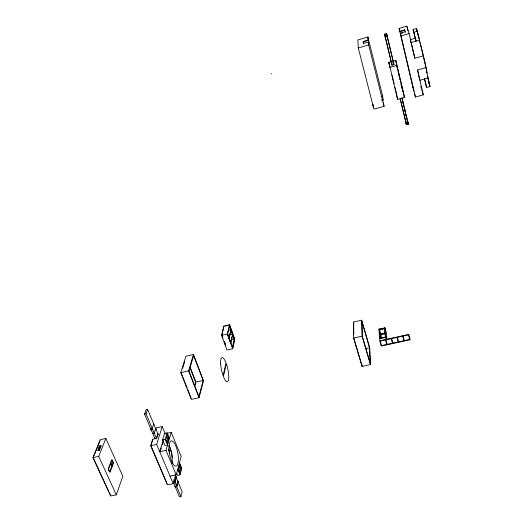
<?xml version="1.0" encoding="UTF-8"?>
<svg xmlns="http://www.w3.org/2000/svg" width="523" height="523" viewBox="0 0 523 523"><rect width="100%" height="100%" fill="white"/><g stroke="black" fill="none" stroke-linecap="round" stroke-linejoin="round"><path stroke-width="0.78" d="M232.983 335.348L234.278 338.969L232.297 347.847L232.696 347.756L234.677 338.878L231.512 339.604M232.683 348.743L234.801 339.231L229.59 324.705L223.929 326.025L221.595 335.348L226.956 350.044L232.683 348.743L227.361 334.02L229.59 324.705M230.878 342.67L232.722 334.622L229.322 325.156L229.721 325.064L227.642 333.766L232.696 347.756M231.029 329.902L228.976 338.662L230.898 329.549L228.12 330.19M173.237 482.01L179.481 496.85L180.912 496.575L182.128 491.718L175.113 474.943M221.883 335.093L223.929 326.025M176.264 486.651L176.643 486.769L176.388 486.168L175.1 486.416L174.97 486.9L176.264 486.651C180.729 470.981 173.943 496.752 177.728 481.533M181.206 467.987L179.84 473.217L178.304 469.536L179.69 464.326L181.206 467.987L180.128 468.203L179.141 471.936M176.63 473.289L177.493 475.355L180.03 474.858L181.769 468.19L179.5 462.705M203.153 380.496L198.91 396.604L189.019 371.18L193.608 355.601L203.153 380.496L195.641 382.15L194.576 385.994M199.054 397.728L203.519 380.737L193.464 354.509L185.874 356.235L180.801 372.664L191.326 399.402L199.054 397.728L188.62 370.918L193.464 354.509M170.021 476.113L176.251 474.884L181.167 456.442L171.283 432.436L167.452 433.234M175.14 480.964C179.16 466.405 171.904 493.934 176.048 477.545M157.861 433.809L156.416 438.385L152.808 439.137L150.709 445.668L167.412 484.867L173.237 483.723L175.728 474.433M195.157 385.484L195.798 383.163M169.191 453.023L169.642 451.467L168.576 448.924M176.251 474.884L166 450.401L171.283 432.436M168.896 438.274L167.399 443.347L165.817 439.542L167.327 434.495L168.896 438.274L167.798 438.503L166.51 442.85M165.209 439.281L167.138 432.861L164.582 433.397L162.627 439.817L165.013 445.524L167.589 444.995L165.209 439.281L162.627 439.817M163.261 439.967L159.698 451.689L166 450.401M160.11 451.852L161.287 447.969M162.228 444.87L162.934 442.543M182.651 368.244L184.809 361.223M173.237 483.723L156.639 444.439L162.202 426.605L156.442 427.821L155.717 430.063M156.789 437.941L157.992 434.123M151.147 445.047L152.808 439.137M155.664 428.572L154.2 433.122L152.729 433.43M153.997 424.604L153.729 423.963L152.245 428.494L150.774 428.801L150.892 429.899L152.37 429.592L152.52 429.135M150.892 429.899L151.042 429.442M156.554 438.705L146.041 413.765L147.584 409.313L146.113 409.633L144.557 414.079L155.083 439.013M116.309 494.863L122.82 476.224L105.862 438.477L100.266 439.653L92.95 457.592L110.647 495.974L116.309 494.863L98.71 456.402L105.862 438.477M109.882 471.661L113.105 462.999L111.7 459.887M113.452 462.927L109.967 472.315L108.536 469.17L112.053 459.815L113.452 462.927L113.105 462.999M108.451 468.523L111.432 460.606M99.135 450.303L100.985 445.701L99.566 445.995L97.709 450.597L99.272 450.61L100.985 445.701M98.115 450.251L99.566 445.995M93.192 457.664L100.017 440.915M382.699 96.363L367.865 36.996L357.863 39.938L358.288 47.979L373.912 109.15L384.052 106.346L383.444 102.227L383.549 102.645M412.954 87.563L399.069 28.432L406.835 26.15L409.136 33.544L414.85 58.262L423.375 55.824L416.537 28.523L413.078 29.536L416.02 41.121L413.078 29.536M387.197 36.466L385.261 37.244L384.621 34.119L386.575 33.544L393.996 64.669L392.041 65.225L385.222 37.041L387.197 36.466L393.996 64.669M392.041 65.225L384.817 34.904L386.772 34.328M368.78 45.292L368.375 41.997L363.367 43.468L363.21 41.448L368.172 39.996L367.865 36.996M384.856 35.1L386.811 34.525M363.478 43.906L363.322 41.886L368.277 40.428L367.976 37.512M404.665 29.811L399.814 31.23L399.932 31.72L404.776 30.301L404.665 29.811L405.345 32.23L405.233 31.733L400.337 33.165L400.448 33.662L402.547 33.047M384.98 36.061L386.955 35.479L386.575 33.544M358.288 47.979L368.676 44.939L368.375 41.997M271.332 73.802L271.81 73.665M409.136 33.544L401.069 35.904L415.419 97.036L423.297 94.859L417.563 69.99L426.042 67.591L423.375 55.824M413.987 32.204L417.491 31.184M410.182 39.768L415.092 38.336M414.85 58.262L411.039 42.559L419.518 40.108M403.187 91.44L404.527 97.533L397.598 99.448L388.87 62.342L391.165 61.688M392.688 61.25L395.741 60.374L403.298 91.898M389.465 62.682L388.988 62.819L389.857 67.539M395.375 60.988L395.852 60.851M389.007 62.923L389.485 62.786M391.616 63.035L393.551 62.485M389.798 67.395L396.82 65.388L404.527 97.533M419.766 80.3L428.108 77.966L426.042 67.591M381.058 96.5L382.607 96.062L383.209 100.122L381.823 100.508M396.434 93.447L396.905 93.316M402.743 91.688L403.213 91.558M424.343 78.764L426.618 87.472L430.05 86.517L428.108 77.966M381.718 100.089L383.104 99.71L383.209 100.122M397.415 98.605L397.898 98.474M403.854 96.82L404.338 96.69M403.07 102.815L406.548 117.57L402.194 98.344M403.593 105.339L402.043 97.879M406.227 123.827L407.94 123.363L408.162 124.271L405.992 114.949M407.6 121.591L407.325 120.427L407.783 121.539L407.443 120.963M407.633 120.911L408.352 124.219L406.449 124.736L406.279 124.095L408.202 123.578L406.181 114.897M225.151 326.13L228.629 325.319M227.642 333.766L227.237 333.857L228.041 336.08M221.595 335.348L227.361 334.02M229.126 335.066L232.591 334.269L230.578 343.088L229.244 339.401M353.443 322.063L361.674 320.207L369.715 347.965L370.447 364.59L362.053 366.394L353.653 338.054L353.443 322.063L353.894 323.606M180.801 372.664L188.62 370.918M380.241 341.088L408.437 334.877L409.659 339.447L381.522 345.611L379.574 338.688L378.959 329.15L384.941 327.816L386.379 332.994L386.889 339.394M380.947 329.091L379.476 329.418L380.09 338.754L379.378 329.059L380.836 334.223L381.117 338.381M382.418 328.764L383.889 328.437M353.653 338.054L362.151 336.165L361.674 320.207M385.131 332.889L380.731 333.864L381.064 338.767M385.229 333.249L380.757 334.275L380.862 334.635L385.261 333.661M379.986 338.388L385.229 337.23L385.333 337.596L384.523 327.908L385.242 330.497M379.574 338.688L385.673 337.342L384.941 327.816M365.093 348.645L369.526 347.677L361.896 321.325L362.361 336.485L370.219 363.433L369.526 347.677M144.557 414.079L146.041 413.765M99.71 446.309L101.122 446.008M92.95 457.592L98.71 456.402M150.709 445.668L156.639 444.439M169.642 451.467L169.282 451.539L168.569 449.832M177.689 481.997L178.042 481.925L176.787 486.736L174.97 486.9M408.005 123.631L408.352 124.219M402.357 99.35L401.997 97.86M93.532 458.41L108.549 490.986M109.235 492.463L110.601 495.425M108.464 469.87L109.327 471.759M110.961 463.293L112.295 466.248M110.719 463.175L112.059 466.143M150.918 445.746L167.033 483.572M173.832 479.722L180.912 496.575M147.584 409.313L158.299 434.861M162.202 426.605L165.281 434.012M177.728 469.334L180.03 474.858M167.138 432.861L169.485 438.536M166.491 435.352L167.798 438.503M179.219 466.006L180.128 468.203M181.501 373.67L182.383 375.906M182.965 377.397L187.077 387.837M187.659 389.328L191.183 398.278M190.222 367.447L195.72 381.646M189.803 367.107L195.641 382.15M224.465 341.682L225.276 343.892M222.151 335.825L222.955 338.028M224.295 341.702L225.635 345.383M416.975 30.282L419.073 38.323L418.563 36.885M427.468 76.495L429.605 84.739L428.749 82.137M429.174 83.857L430.05 86.517M410.398 40.467L411.039 42.559M353.868 338.368L361.831 365.237M420.754 86.171L421.394 88.341M421.813 89.793L423.297 94.859M362.151 336.165L370.447 364.59M378.959 329.15L379.587 331.366M385.673 337.342L386.301 339.597M385.935 339.832L387.203 344.369M385.51 339.93L386.778 344.461M391.217 338.669L392.472 343.212M391.649 338.577L392.904 343.121M397.369 337.315L398.618 341.865M396.937 337.413L398.186 341.964M403.109 336.054L404.344 340.61M402.677 336.145L403.913 340.708M399.069 28.432L399.932 31.72M400.337 33.165L401.161 36.303M412.876 87.223L413.883 91.113L413.771 90.649M415.419 97.036L414.412 93.101L414.517 93.571M384.621 34.119L384.817 34.904M373.67 107.32L372.951 104.528L373.076 105.809M363.21 41.448L363.322 41.886M368.676 44.939L384.052 106.346M368.172 39.996L368.277 40.428M388.87 62.342L389.89 66.545M392.028 75.312L391.936 74.959M392.198 76.025L393.531 81.503M393.708 82.216L394.074 83.758M396.257 92.741L394.943 87.321M396.519 93.787L396.408 93.329L397.598 99.448M400.219 98.572L406.449 124.736L400.147 98.71M396.094 64.002L396.905 67.375M398.918 75.776L398.291 73.155M399.781 79.372L399.873 79.718M401.376 86.007L402.056 88.851M397.911 72.076L397.84 71.821M400.84 84.281L401.004 84.994M386.955 35.479L387.236 36.662M405.626 120.885L405.9 122.055M406.835 26.15L407.901 30.772M424.669 78.927L426.618 87.472M416.537 28.523L417.877 34.4M428.605 81.66L428.952 83.196M395.741 60.374L396.865 65.538M417.563 69.99L419.596 79.509M404.724 108.843L405.318 111.647M403.259 102.763L403.841 105.515M404.534 108.895L404.939 110.83M405.678 121.153L406.279 124.095M152.245 428.494L152.37 429.592M386.229 336.492L386.347 337.989M380.469 335.119L380.574 336.72M362.008 364.806L362.053 366.394M353.659 323.181L353.81 334.374M426.788 73.03A16.475 0.379 76.9 0 1 426.526 72.154M419.681 41.696A16.475 0.379 76.9 0 1 419.93 42.507M420.289 43.775A16.475 0.379 76.9 0 1 421.708 49.325M421.858 49.947A16.475 0.379 76.9 0 1 426.938 72.802M168.981 445.622A12.8 4.23 79.6 0 1 172.074 463.286M169.289 445.871A13.199 4.361 79.6 0 1 172.296 457.638M226.054 364.688L223.622 375.351L223.367 374.658L225.805 364.008L226.054 364.688M177.774 480.879L177.898 481.951L177.774 480.879M229.643 325.378L229.251 325.469L234.206 339.29L234.605 339.198L229.643 325.378M384.549 328.313L379.404 329.464L379.508 329.823L384.653 328.679L384.549 328.313M408.77 334.413L379.711 340.813L381.202 346.076L410.189 339.728L408.77 334.413M220.667 364.054A12.395 3.184 77.7 0 0 227.296 381.764A12.395 3.184 77.7 0 0 226.099 363.119A12.395 3.184 77.7 0 0 220.667 364.054M169.021 446.766A12.82 4.151 79.5 0 0 175.597 466.143A12.82 4.151 79.5 0 0 176.467 447.662A12.82 4.151 79.5 0 0 169.021 446.766"/></g></svg>
